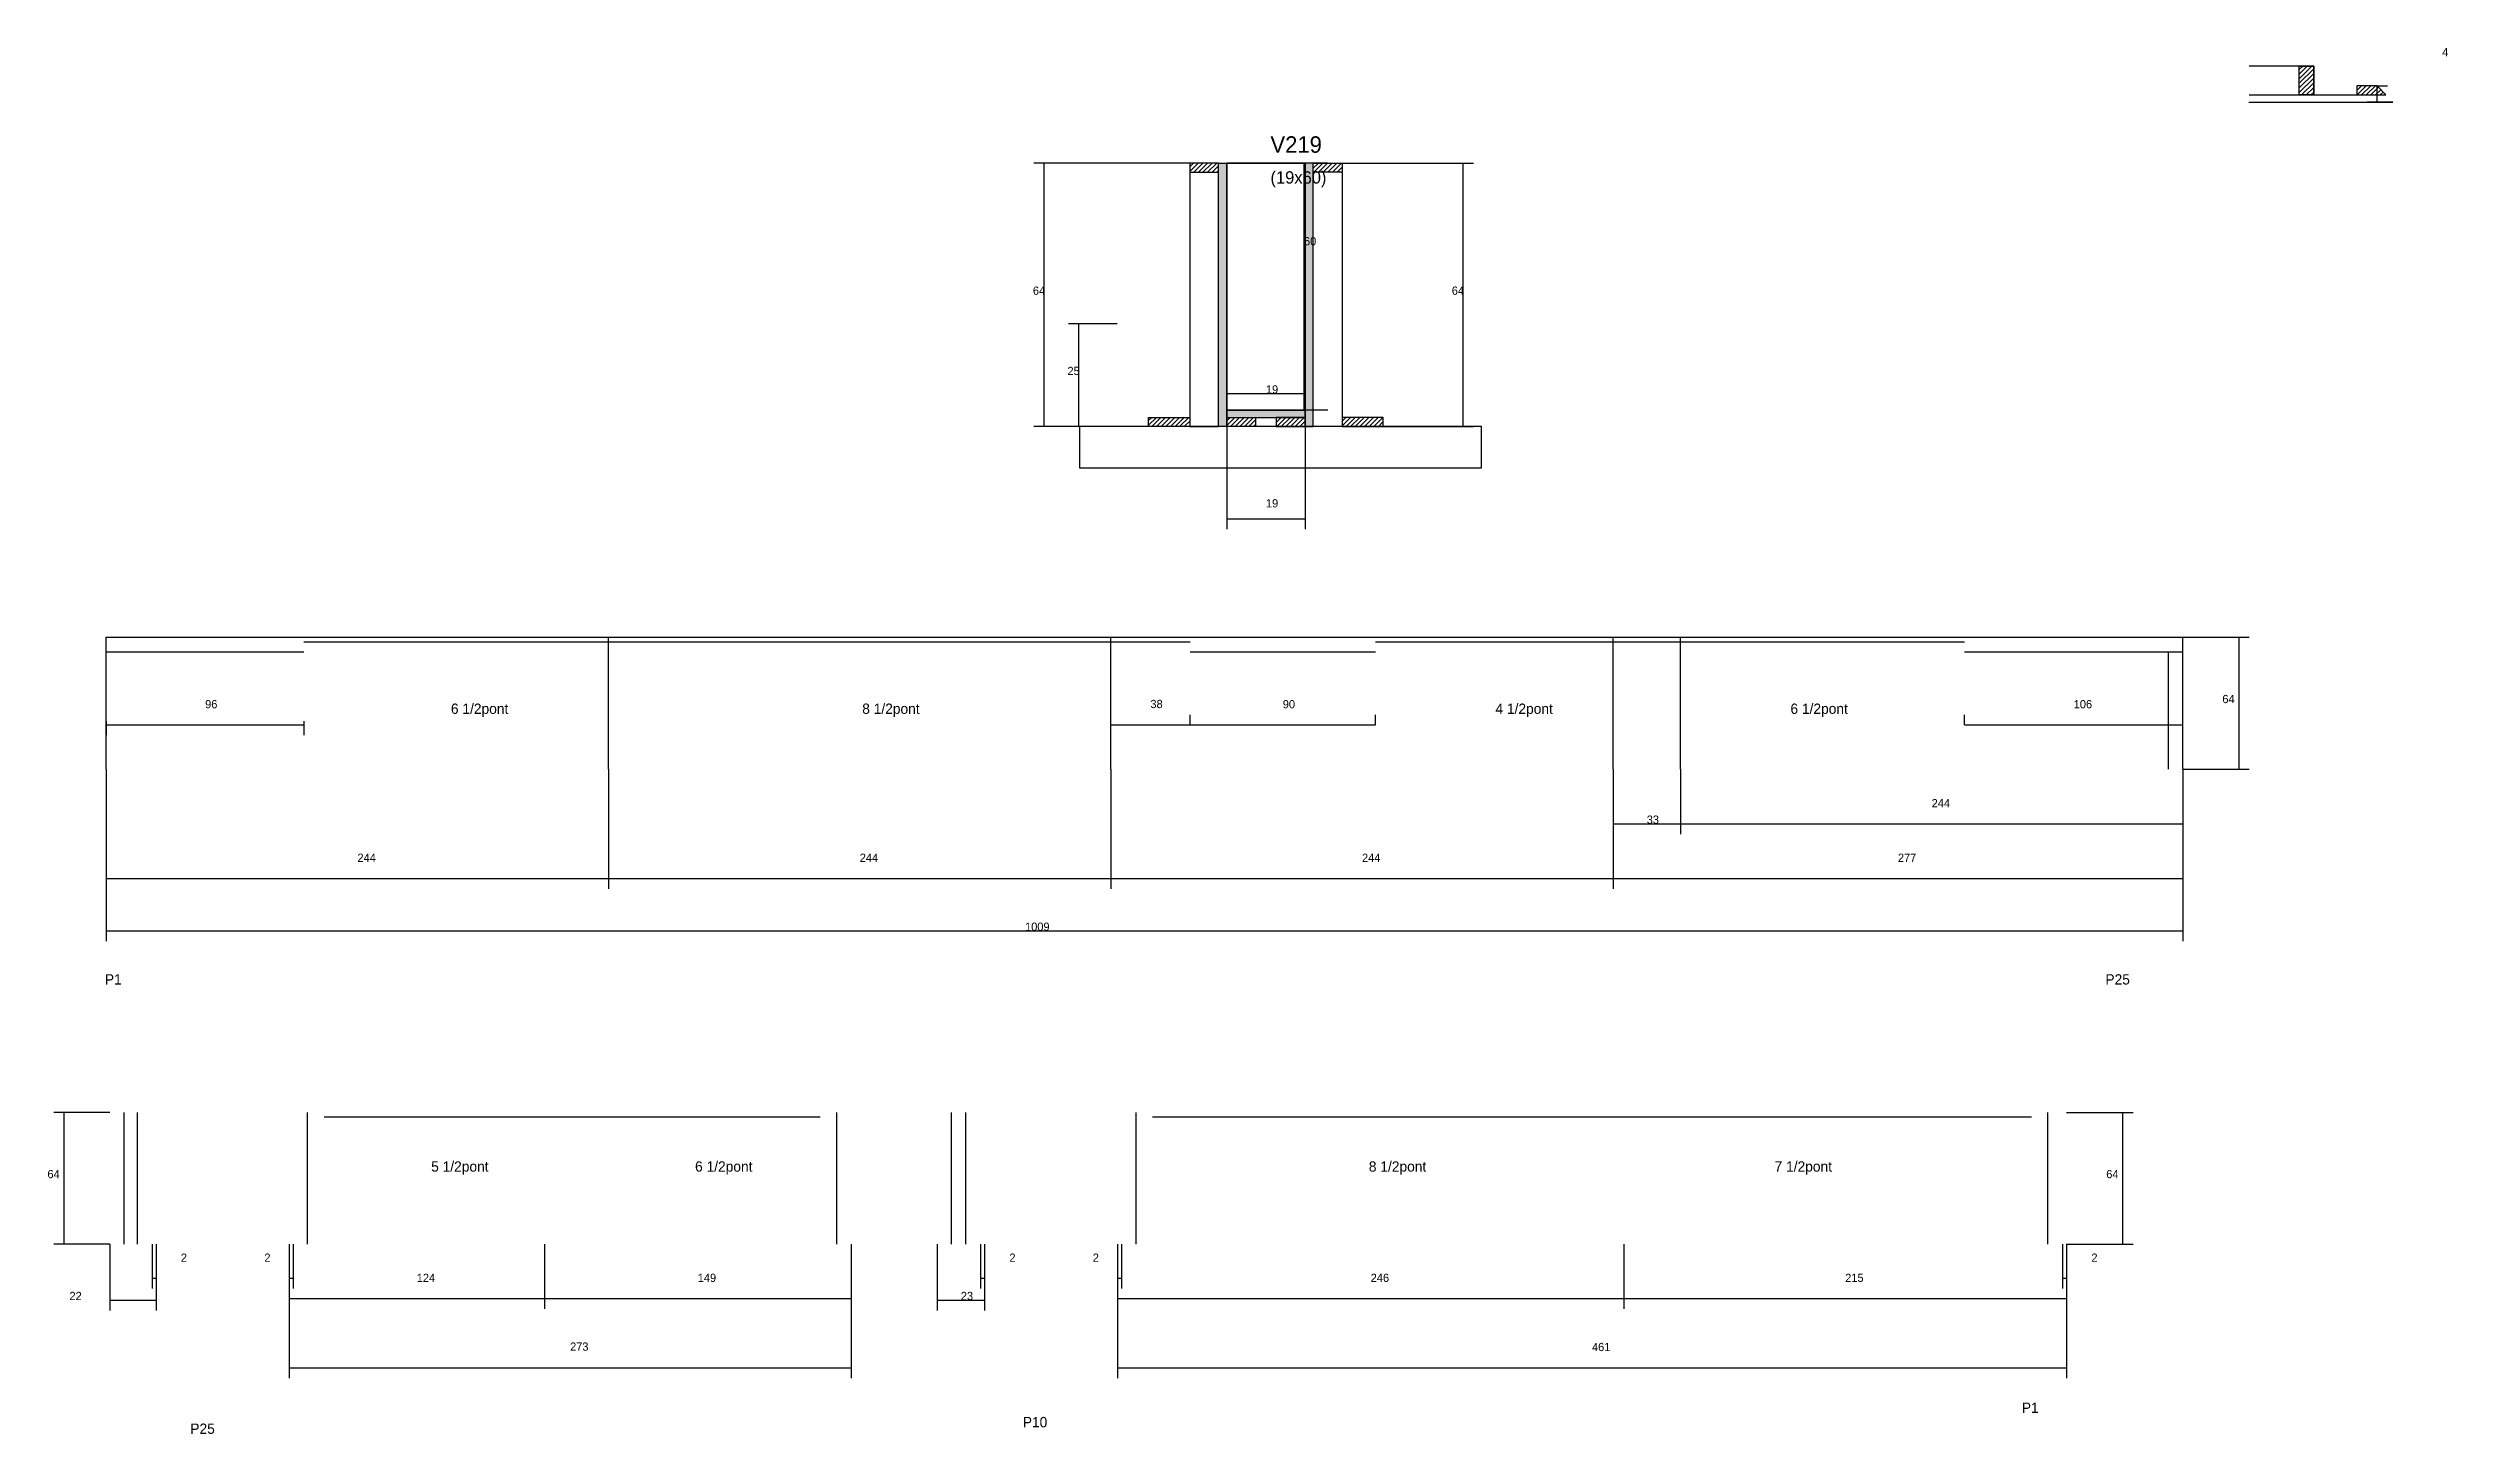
# Model space of a CAD drawing. Header units: metres. Extents: x 4473 to 5639, y 6233 to 6906.
import ezdxf

# ---------------------------------------------------------------- set-up
doc = ezdxf.new("R2010")
doc.units = ezdxf.units.M
for name, color, linetype in [('CONCRETO', 251, 'Continuous'), ('COTA', 4, 'Continuous'), ('Cota Seção (2x)', 4, 'Continuous'), ('Hachura', 253, 'Continuous'), ('Madeira', 126, 'Continuous'), ('NOMENCLATURA', 7, 'Continuous'), ('Painéis', 200, 'Continuous'), ('SARR_2.2x7', 40, 'Continuous'), ('Texto Seção', 7, 'Continuous')]:
    doc.layers.add(name, color=color, linetype=linetype)

msp = doc.modelspace()

# ---------------------------------------------------------------- hatches: boundary and pattern name
at = {"layer": 'Hachura'}
h = msp.add_hatch(dxfattribs=at)
h.set_pattern_fill('ANSI31', scale=0.5)
h.paths.add_polyline_path([(5573.5, 6883.2), (5566.5, 6883.2), (5566.5, 6897.2), (5573.5, 6897.2)])
h = msp.add_hatch(dxfattribs=at)
h.set_pattern_fill('ANSI31', scale=0.5)
h.paths.add_polyline_path([(5608.5, 6883.2), (5604.3, 6887.6), (5604.3, 6887.6), (5594.4, 6887.6), (5594.4, 6887.6), (5594.4, 6883.2), (5594.4, 6883.2), (5608.5, 6883.2)])
h = msp.add_hatch(dxfattribs=at)
h.set_pattern_fill('ANSI31', scale=0.5)
h.paths.add_polyline_path([(5041.5, 6845.7), (5041.5, 6850.1), (5041.5, 6850.1), (5027.5, 6850.1), (5027.5, 6850.1), (5027.5, 6845.7), (5027.5, 6845.7), (5041.5, 6845.7)])
h = msp.add_hatch(color=8, dxfattribs=at)
h.dxf.hatch_style = 1
h.paths.add_polyline_path([(5041.5, 6850.1), (5045.5, 6850.1), (5045.5, 6850.1), (5045.5, 6722.1), (5045.5, 6722.1), (5041.5, 6722.1), (5041.5, 6722.1), (5041.5, 6850.1)])
h = msp.add_hatch(color=8, dxfattribs=at)
h.dxf.hatch_style = 1
h.paths.add_polyline_path([(5087.5, 6850.1), (5083.5, 6850.1), (5083.5, 6850.1), (5083.5, 6722.1), (5083.5, 6722.1), (5087.5, 6722.1), (5087.5, 6722.1), (5087.5, 6850.1)])
h = msp.add_hatch(dxfattribs=at)
h.set_pattern_fill('ANSI31', scale=0.5)
h.paths.add_polyline_path([(5087.5, 6845.7), (5087.5, 6850.1), (5087.5, 6850.1), (5101.5, 6850.1), (5101.5, 6850.1), (5101.5, 6845.7), (5101.5, 6845.7), (5087.5, 6845.7)])
h = msp.add_hatch(color=8, dxfattribs=at)
h.dxf.hatch_style = 1
h.paths.add_polyline_path([(5083.5, 6726.5), (5083.5, 6730.1), (5083.5, 6730.1), (5045.5, 6730.1), (5045.5, 6730.1), (5045.5, 6726.5), (5045.5, 6726.5), (5083.5, 6726.5)])
h = msp.add_hatch(dxfattribs=at)
h.set_pattern_fill('ANSI31', scale=0.5)
h.paths.add_polyline_path([(5007.5, 6722.1), (5007.5, 6726.5), (5007.5, 6726.5), (5027.5, 6726.5), (5027.5, 6726.5), (5027.5, 6722.1), (5027.5, 6722.1), (5007.5, 6722.1)])
h = msp.add_hatch(dxfattribs=at)
h.set_pattern_fill('ANSI31', scale=0.5)
h.paths.add_polyline_path([(5045.5, 6722.1), (5045.5, 6726.5), (5045.5, 6726.5), (5059.5, 6726.5), (5059.5, 6726.5), (5059.5, 6722.1), (5059.5, 6722.1), (5045.5, 6722.1)])
h = msp.add_hatch(dxfattribs=at)
h.set_pattern_fill('ANSI31', scale=0.5)
h.paths.add_polyline_path([(5083.5, 6722.1), (5083.5, 6726.5), (5083.5, 6726.5), (5069.5, 6726.5), (5069.5, 6726.5), (5069.5, 6722.1), (5069.5, 6722.1), (5083.5, 6722.1)])
h = msp.add_hatch(dxfattribs=at)
h.set_pattern_fill('ANSI31', scale=0.5)
h.paths.add_polyline_path([(5121.5, 6722.1), (5121.5, 6726.5), (5121.5, 6726.5), (5101.5, 6726.5), (5101.5, 6726.5), (5101.5, 6722.1), (5101.5, 6722.1), (5121.5, 6722.1)])

# ---------------------------------------------------------------- linework, layer by layer
at = {"layer": 'CONCRETO'}
for points in [[(5045.5, 6850.1), (5045.5, 6850.1), (5083.5, 6850.1), (5083.5, 6822.1), (5083.5, 6822.1), (5083.5, 6730.1), (5045.5, 6730.1), (5045.5, 6850.1)], [(5045.5, 6730.1), (5083.5, 6730.1), (5083.5, 6850.1), (5045.5, 6850.1)]]:
    msp.add_lwpolyline(points, close=True, dxfattribs=at)
at = {"layer": 'COTA'}
for p, q in [((5611.9, 6879.6), (5599.3, 6879.6)), ((5604.3, 6879.6), (5604.3, 6887.6)), ((5604.3, 6887.6), (5609.3, 6887.6)), ((5027.5, 6850.1), (4951.8, 6850.1)), ((4956.8, 6722.1), (4956.8, 6850.1)), ((5101.5, 6850.1), (5165.3, 6850.1)), ((5160.3, 6722.1), (5160.3, 6850.1)), ((4992.2, 6772), (4968.6, 6772)), ((4973.6, 6722.1), (4973.6, 6772)), ((5011.9, 6722.1), (4951.8, 6722.1)), ((4992.2, 6722.1), (4968.6, 6722.1)), ((5045.5, 6722.1), (5045.5, 6672.3)), ((5083.5, 6722.1), (5083.5, 6672.3)), ((5117.1, 6722.1), (5165.3, 6722.1)), ((5045.5, 6677.3), (5083.5, 6677.3)), ((4501.2, 6555.7), (4501.2, 6472.1)), ((4501.2, 6555.7), (4501.2, 6497.5)), ((4745.2, 6555.7), (4745.2, 6497.5)), ((4745.2, 6555.7), (4745.2, 6497.5)), ((4989.2, 6555.7), (4989.2, 6497.5)), ((4989.2, 6555.7), (4989.2, 6497.5)), ((5233.2, 6555.7), (5233.2, 6497.5)), ((5233.2, 6555.7), (5233.2, 6497.5)), ((5509.9, 6555.7), (5509.9, 6497.5)), ((5509.9, 6555.7), (5509.9, 6472.1)), ((4501.2, 6502.5), (4745.2, 6502.5)), ((4745.2, 6502.5), (4989.2, 6502.5)), ((4989.2, 6502.5), (5233.2, 6502.5)), ((5233.2, 6502.5), (5509.9, 6502.5)), ((4501.2, 6477.1), (5509.9, 6477.1)), ((4523.4, 6324.9), (4523.4, 6303.3)), ((4525.4, 6324.9), (4525.4, 6303.3)), ((4590, 6324.9), (4590, 6293.4)), ((4590, 6324.9), (4590, 6259.8)), ((4590, 6324.9), (4590, 6303.3)), ((4592, 6324.9), (4592, 6303.3)), ((4714, 6324.9), (4714, 6293.4)), ((4714, 6324.9), (4714, 6293.4)), ((4863, 6324.9), (4863, 6293.4)), ((4863, 6324.9), (4863, 6259.8)), ((4925.8, 6324.9), (4925.8, 6303.3)), ((4927.8, 6324.9), (4927.8, 6303.3)), ((4992.4, 6324.9), (4992.4, 6293.4)), ((4992.4, 6324.9), (4992.4, 6259.8)), ((4992.4, 6324.9), (4992.4, 6303.3)), ((4994.4, 6324.9), (4994.4, 6303.3)), ((5238.4, 6324.9), (5238.4, 6293.4)), ((5238.4, 6324.9), (5238.4, 6293.4)), ((5451.4, 6324.9), (5451.4, 6303.3)), ((5453.4, 6324.9), (5453.4, 6293.4)), ((5453.4, 6324.9), (5453.4, 6259.8)), ((5453.4, 6324.9), (5453.4, 6303.3)), ((4523.4, 6308.3), (4525.4, 6308.3)), ((4590, 6308.3), (4592, 6308.3)), ((4925.8, 6308.3), (4927.8, 6308.3)), ((4992.4, 6308.3), (4994.4, 6308.3)), ((5451.4, 6308.3), (5453.4, 6308.3)), ((4590, 6298.4), (4714, 6298.4)), ((4714, 6298.4), (4863, 6298.4)), ((4992.4, 6298.4), (5238.4, 6298.4)), ((5238.4, 6298.4), (5453.4, 6298.4)), ((4590, 6264.8), (4863, 6264.8)), ((4992.4, 6264.8), (5453.4, 6264.8))]:
    msp.add_line(p, q, dxfattribs=at)
at = {"layer": 'Cota Seção (2x)'}
for p, q in [((5094.5, 6850.1), (5078, 6850.1)), ((5083, 6730.1), (5083, 6850.1)), ((5045.5, 6722.1), (5045.5, 6743.1)), ((5083.5, 6722.1), (5083.5, 6743.1)), ((5045.5, 6738.1), (5083.5, 6738.1)), ((5094.5, 6730.1), (5078, 6730.1)), ((5509.9, 6619.7), (5542.2, 6619.7)), ((5537.2, 6555.7), (5537.2, 6619.7)), ((4501.2, 6579), (4501.2, 6572.1)), ((4501.2, 6577.1), (4597.2, 6577.1)), ((4597.2, 6579), (4597.2, 6572.1)), ((4989.2, 6577.1), (4989.2, 6582.1)), ((4989.2, 6577.1), (5027.7, 6577.1)), ((5027.7, 6577.1), (5027.7, 6582.1)), ((5027.7, 6577.1), (5027.7, 6582.1)), ((5027.7, 6577.1), (5117.7, 6577.1)), ((5117.7, 6577.1), (5117.7, 6582.1)), ((5403.9, 6577.1), (5403.9, 6582.1)), ((5403.9, 6577.1), (5509.9, 6577.1)), ((5509.9, 6577.1), (5509.9, 6582.1)), ((5233.2, 6555.7), (5233.2, 6524.1)), ((5265.9, 6555.7), (5265.9, 6524.1)), ((5265.9, 6555.7), (5265.9, 6524.1)), ((5509.9, 6555.7), (5542.2, 6555.7)), ((5509.9, 6555.7), (5509.9, 6524.1)), ((5233.2, 6529.1), (5265.9, 6529.1)), ((5265.9, 6529.1), (5509.9, 6529.1)), ((4502.9, 6388.9), (4475.7, 6388.9)), ((4480.7, 6324.9), (4480.7, 6388.9)), ((5453.4, 6388.9), (5485.8, 6388.9)), ((5480.8, 6324.9), (5480.8, 6388.9)), ((4502.9, 6324.9), (4475.7, 6324.9)), ((4502.9, 6324.9), (4502.9, 6292.7)), ((4525.4, 6324.9), (4525.4, 6292.7)), ((4904.8, 6324.9), (4904.8, 6292.7)), ((4927.8, 6324.9), (4927.8, 6292.7)), ((5453.4, 6324.9), (5485.8, 6324.9)), ((4502.9, 6297.7), (4525.4, 6297.7)), ((4904.8, 6297.7), (4927.8, 6297.7))]:
    msp.add_line(p, q, dxfattribs=at)
at = {"layer": 'Madeira'}
msp.add_lwpolyline([(5573.5, 6883.2), (5573.5, 6897.2), (5542.1, 6897.2)], dxfattribs=at)
for points in [[(5573.5, 6897.2), (5573.5, 6883.2), (5566.5, 6883.2), (5566.5, 6897.2)], [(5594.4, 6883.2), (5608.5, 6883.2), (5604.3, 6887.6), (5594.4, 6887.6)], [(5041.5, 6845.7), (5041.5, 6850.1), (5027.5, 6850.1), (5027.5, 6845.7)], [(5041.5, 6850.1), (5027.5, 6850.1), (5027.5, 6722.1), (5041.5, 6722.1)], [(5087.5, 6845.7), (5087.5, 6850.1), (5101.5, 6850.1), (5101.5, 6845.7)], [(5087.5, 6850.1), (5101.5, 6850.1), (5101.5, 6722.1), (5087.5, 6722.1)], [(4974, 6702.1), (5169.2, 6702.1), (5169.2, 6722.1), (4974, 6722.1)], [(5007.5, 6722.1), (5007.5, 6726.5), (5027.5, 6726.5), (5027.5, 6722.1)], [(5045.5, 6722.1), (5045.5, 6726.5), (5059.5, 6726.5), (5059.5, 6722.1)], [(5083.5, 6722.1), (5083.5, 6726.5), (5069.5, 6726.5), (5069.5, 6722.1)], [(5121.5, 6722.1), (5121.5, 6726.5), (5101.5, 6726.5), (5101.5, 6722.1)]]:
    msp.add_lwpolyline(points, close=True, dxfattribs=at)
at = {"layer": 'Painéis'}
for p, q in [((5542, 6879.6), (5611.9, 6879.6)), ((5542.1, 6883.2), (5608.5, 6883.2)), ((5045.5, 6722.1), (5045.5, 6850.1)), ((5083.5, 6722.1), (5083.5, 6850.1)), ((5045.5, 6730.1), (5083.5, 6730.1)), ((5045.5, 6726.5), (5045.5, 6730.1)), ((5083.5, 6726.5), (5083.5, 6730.1)), ((4501.2, 6619.7), (5509.9, 6619.7)), ((4501.2, 6555.7), (4501.2, 6619.7)), ((4745.2, 6555.7), (4745.2, 6619.7)), ((4989.2, 6555.7), (4989.2, 6619.7)), ((5233.2, 6555.7), (5233.2, 6619.7)), ((5265.9, 6555.7), (5265.9, 6619.7)), ((5509.9, 6555.7), (5509.9, 6619.7))]:
    msp.add_line(p, q, dxfattribs=at)
for points in [[(5041.5, 6850.1), (5045.5, 6850.1), (5045.5, 6722.1), (5041.5, 6722.1)], [(5087.5, 6850.1), (5083.5, 6850.1), (5083.5, 6722.1), (5087.5, 6722.1)], [(5083.5, 6726.5), (5083.5, 6730.1), (5045.5, 6730.1), (5045.5, 6726.5)]]:
    msp.add_lwpolyline(points, close=True, dxfattribs=at)
at = {"layer": 'SARR_2.2x7'}
for p, q in [((4501.2, 6612.7), (4597.2, 6612.7)), ((4597.2, 6617.5), (4745.2, 6617.5)), ((4745.2, 6617.5), (4989.2, 6617.5)), ((4989.2, 6617.5), (5027.7, 6617.5)), ((5027.7, 6612.7), (5117.7, 6612.7)), ((5117.7, 6617.5), (5233.2, 6617.5)), ((5233.2, 6617.5), (5403.9, 6617.5)), ((5403.9, 6612.7), (5509.9, 6612.7)), ((5502.9, 6555.7), (5502.9, 6612.7)), ((4509.9, 6324.9), (4509.9, 6388.9)), ((4516.4, 6324.9), (4516.4, 6388.9)), ((4599, 6324.9), (4599, 6388.9)), ((4856, 6324.9), (4856, 6388.9)), ((4911.8, 6324.9), (4911.8, 6388.9)), ((4918.8, 6324.9), (4918.8, 6388.9)), ((5001.4, 6324.9), (5001.4, 6388.9)), ((5444.4, 6324.9), (5444.4, 6388.9)), ((4607, 6386.7), (4714, 6386.7)), ((4714, 6386.7), (4848, 6386.7)), ((5009.4, 6386.7), (5238.4, 6386.7)), ((5238.4, 6386.7), (5436.4, 6386.7))]:
    msp.add_line(p, q, dxfattribs=at)

# ---------------------------------------------------------------- texts
at = {"layer": 'COTA'}
for s, p in [('4', (5635.9, 6902)), ('64', (4951.3, 6786.1)), ('64', (5154.8, 6786.1)), ('25', (4968.1, 6747.1)), ('19', (5064.5, 6682.8)), ('244', (4623.2, 6510.6)), ('244', (4867.2, 6510.6)), ('244', (5111.2, 6510.6)), ('277', (5371.5, 6510.6)), ('1009', (4947.5, 6477.1)), ('2', (4537.4, 6316.3)), ('2', (4578, 6316.3)), ('2', (4939.9, 6316.3)), ('2', (4980.4, 6316.3)), ('2', (5465.5, 6316.3)), ('124', (4652, 6306.5)), ('149', (4788.5, 6306.5)), ('246', (5115.4, 6306.5)), ('215', (5345.9, 6306.5)), ('273', (4726.5, 6273.1)), ('461', (5222.9, 6272.9))]:
    msp.add_text(s, height=4, dxfattribs=at).set_placement(p)
at = {"layer": 'Cota Seção (2x)'}
for s, p in [('60', (5083, 6810.1)), ('19', (5064.5, 6738.1)), ('96', (4549.2, 6585.2)), ('38', (5008.4, 6585.3)), ('90', (5072.7, 6585.2)), ('106', (5456.9, 6585.2)), ('64', (5529.1, 6587.7)), ('244', (5387.9, 6537.1)), ('33', (5249.5, 6529.1)), ('64', (4472.6, 6356.9)), ('64', (5472.7, 6356.9)), ('22', (4483.3, 6297.7)), ('23', (4916.3, 6297.7))]:
    msp.add_text(s, height=4, dxfattribs=at).set_placement(p)
at = {"layer": 'NOMENCLATURA'}
for s, p in [('6 1/2pont', (4668.6, 6582.5)), ('8 1/2pont', (4868.4, 6582.5)), ('4 1/2pont', (5176, 6582.5)), ('6 1/2pont', (5319.3, 6582.5)), ('P1', (4500.5, 6451)), ('P25', (5472.3, 6451)), ('5 1/2pont', (4659, 6360.1)), ('6 1/2pont', (4787.2, 6360.1)), ('8 1/2pont', (5114.5, 6360.1)), ('7 1/2pont', (5311.6, 6360.1)), ('P25', (4542, 6232.7)), ('P10', (4946.4, 6235.9)), ('P1', (5431.7, 6242.9))]:
    msp.add_text(s, height=5, dxfattribs=at).set_placement(p)
at = {"layer": 'Texto Seção'}
for s, height, p in [('V219', 8, (5066.7, 6855.1)), ('(19x60)', 6, (5066.7, 6840.1))]:
    msp.add_text(s, height=height, dxfattribs=at).set_placement(p)

doc.saveas('drawing.dxf')
